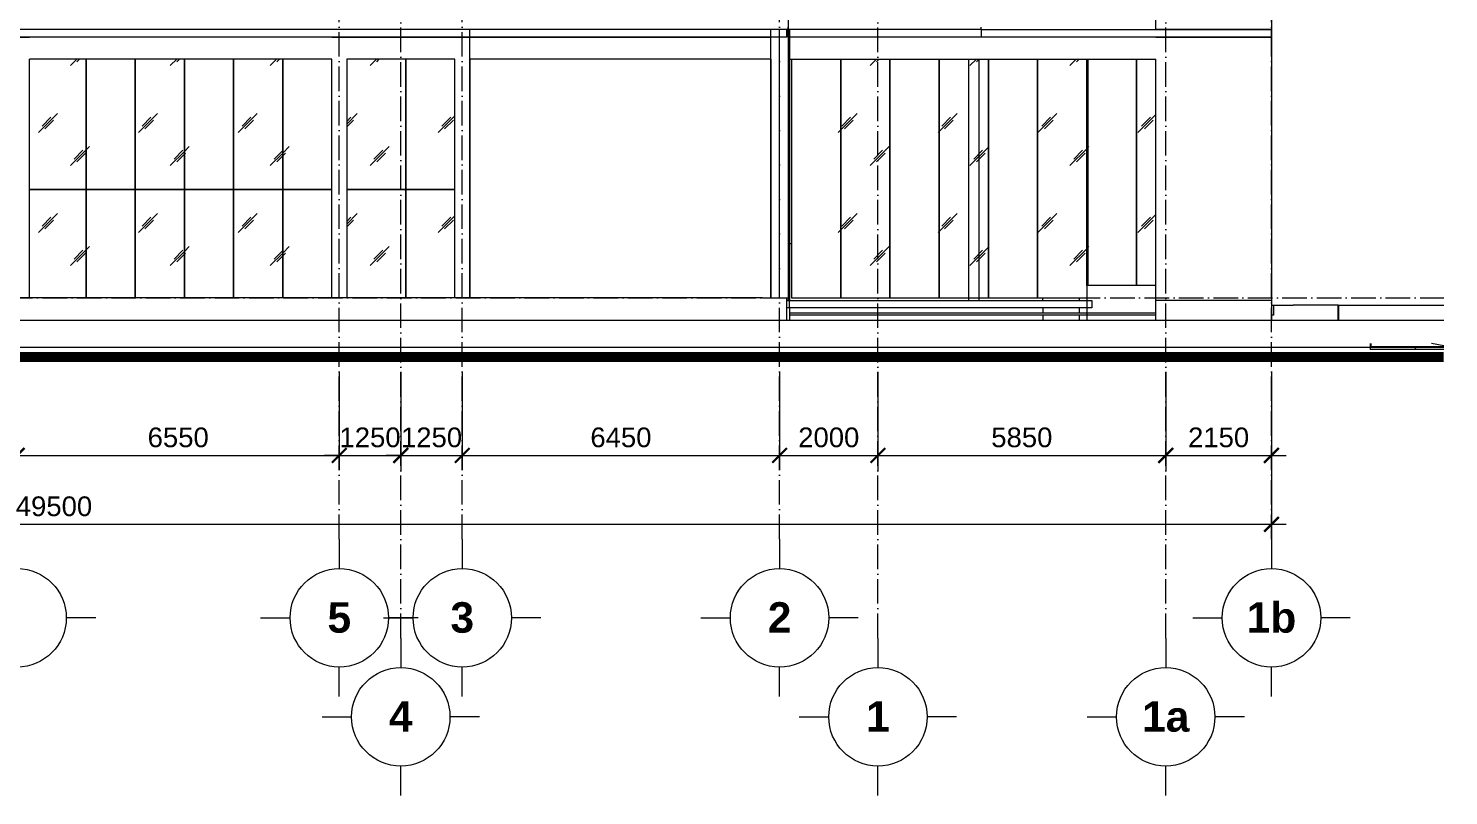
# Model space of a CAD drawing. Header units: millimetres. Extents: x -99196 to 12099, y -10111 to 93550.
# Drawn here: x -16771 to 12099, y -10111 to 5475 of the extents above; entities that cross this region are included whole.
import ezdxf
from ezdxf.xclip import XClip

# ---------------------------------------------------------------- set-up
doc = ezdxf.new("R2010")
doc.units = ezdxf.units.MM
doc.header["$XCLIPFRAME"] = 0
doc.linetypes.add('Grid Line', pattern=[14, 10, -2, 0, -2])
for name, color, linetype, lineweight in [('DIM', 1, 'Continuous', 5), ('KH', 6, 'Continuous', 5), ('KINH', 152, 'Continuous', 5), ('MOC RANH', 83, 'Continuous', 15), ('NET CAT', 3, 'Continuous', 5), ('NET CATConcrete', 3, 'Continuous', 5), ('NET THAY 2', 55, 'Continuous', 5), ('NET-THAY', 2, 'Continuous', 15), ('TRUC', 225, 'Continuous', 5)]:
    doc.layers.add(name, color=color, linetype=linetype, lineweight=lineweight)
doc.styles.add('Arial_B', font='arialbd_1.ttf', dxfattribs={"height": 619.047619})
doc.styles.add('TA1', font='arial_1.ttf')
doc.dimstyles.new('D_200_KTx2', dxfattribs={"dimtxt": 400, "dimasz": 300, "dimexe": 300, "dimexo": 300, "dimgap": 160, "dimtad": 1, "dimdec": 0, "dimzin": 9, "dimtxsty": 'TA1', "dimblk": 'ARCHTICK', "dimcen": 1, "dimdle": 300, "dimclrd": 256, "dimclre": 256, "dimclrt": 7, "dimadec": 0, "dimazin": 0, "dimtfac": 1, "dimtdec": 0, "dimtix": 1, "dimtmove": 1, "dimatfit": 3, "dimldrblk": 'ARCHTICK', "dimfxl": 0, "dimtolj": 1, "dimtzin": 0, "dimlwd": -1, "dimlwe": -1, "dimarcsym": 0})
pattern_1 = [(45, (-36758.4, 1401.6), (0, 2032), [253.59, -2620.09]), (45, (-36813.6, 1456.7), (0, 2032), [253.59, -2620.09]), (45, (-36889.5, 1325.7), (0, 2032), [546.2, -2327.48]), (45, (-38140.2, 2763), (0, 2032), [253.59, -2620.09]), (45, (-38195.4, 2818.2), (0, 2032), [253.59, -2620.09]), (45, (-38271.2, 2687.1), (0, 2032), [546.2, -2327.48])]

# ---------------------------------------------------------------- blocks, each defined once
blk = doc.blocks.new('System Panel - Glazed-394770-MẶT ĐỨNG 14-1')
at = {"layer": 'KINH'}
h = blk.add_hatch(dxfattribs=at)
h.set_pattern_fill('FP_1', color=256, style=0, pattern_type=2)
h.set_pattern_definition(pattern_1)
h.paths.add_polyline_path([(-8833, 0), (-8101, 0), (-8101, 2200), (-9100, 2200), (-9100, 0)], flags=0)
at = {"layer": 'KINH', "color": 250}
for p, q in [((-8101, 2200), (-9100, 2200)), ((-9100, 2200), (-9100, 0))]:
    blk.add_line(p, q, dxfattribs=at)
blk = doc.blocks.new('System Panel - Glazed-V1-MẶT ĐỨNG 14-1')
at = {"layer": 'KINH'}
h = blk.add_hatch(dxfattribs=at)
h.set_pattern_fill('FP_1', color=256, style=0, pattern_type=2)
h.set_pattern_definition(pattern_1)
h.paths.add_polyline_path([(-10601, 0), (-10601, 2200), (-11600, 2200), (-11600, 0)], flags=0)
at = {"layer": 'KINH', "color": 250}
for p, q in [((-10601, 2200), (-11600, 2200)), ((-11600, 2200), (-11600, 0))]:
    blk.add_line(p, q, dxfattribs=at)
blk = doc.blocks.new('System Panel - Glazed-397882-MẶT ĐỨNG 14-1')
at = {"layer": 'KINH'}
h = blk.add_hatch(dxfattribs=at)
h.set_pattern_fill('FP_1', color=256, style=0, pattern_type=2)
h.set_pattern_definition(pattern_1)
h.paths.add_polyline_path([(-10100, 0), (-9100, 0), (-9100, 2200), (-10300, 2200), (-10300, 0)], flags=0)
at = {"layer": 'KINH', "color": 250}
for p, q in [((-10100, 2200), (-10300, 2200)), ((-10300, 2200), (-10300, 0)), ((-9100, 2200), (-10100, 2200)), ((-9100, 0), (-9100, 2200))]:
    blk.add_line(p, q, dxfattribs=at)
blk = doc.blocks.new('System Panel - Glazed-V24-MẶT ĐỨNG 14-1')
at = {"layer": 'KINH'}
h = blk.add_hatch(dxfattribs=at)
h.set_pattern_fill('FP_1', color=256, style=0, pattern_type=2)
h.set_pattern_definition(pattern_1)
h.paths.add_polyline_path([(-11600, 0), (-11600, 2200), (-12600, 2200), (-12600, 0)], flags=0)
at = {"layer": 'KINH', "color": 250}
for p, q in [((-11600, 2200), (-12600, 2200)), ((-12600, 2200), (-12600, 0)), ((-11600, 0), (-11600, 2200))]:
    blk.add_line(p, q, dxfattribs=at)
blk = doc.blocks.new('System Panel - Glazed-V25-MẶT ĐỨNG 14-1')
at = {"layer": 'KINH'}
h = blk.add_hatch(dxfattribs=at)
h.set_pattern_fill('FP_1', color=256, style=0, pattern_type=2)
h.set_pattern_definition(pattern_1)
h.paths.add_polyline_path([(-12600, 0), (-12600, 2200), (-13600, 2200), (-13600, 0)], flags=0)
at = {"layer": 'KINH', "color": 250}
for p, q in [((-12600, 2200), (-13600, 2200)), ((-13600, 2200), (-13600, 0)), ((-12600, 0), (-12600, 2200))]:
    blk.add_line(p, q, dxfattribs=at)
blk = doc.blocks.new('System Panel - Glazed-V26-MẶT ĐỨNG 14-1')
at = {"layer": 'KINH'}
h = blk.add_hatch(dxfattribs=at)
h.set_pattern_fill('FP_1', color=256, style=0, pattern_type=2)
h.set_pattern_definition(pattern_1)
h.paths.add_polyline_path([(-13600, 0), (-13600, 2200), (-14600, 2200), (-14600, 0)], flags=0)
at = {"layer": 'KINH', "color": 250}
for p, q in [((-13600, 2200), (-14600, 2200)), ((-14600, 2200), (-14600, 0)), ((-13600, 0), (-13600, 2200))]:
    blk.add_line(p, q, dxfattribs=at)
blk = doc.blocks.new('System Panel - Glazed-V27-MẶT ĐỨNG 14-1')
at = {"layer": 'KINH'}
h = blk.add_hatch(dxfattribs=at)
h.set_pattern_fill('FP_1', color=256, style=0, pattern_type=2)
h.set_pattern_definition(pattern_1)
h.paths.add_polyline_path([(-14600, 0), (-14600, 2200), (-15600, 2200), (-15600, 0)], flags=0)
at = {"layer": 'KINH', "color": 250}
for p, q in [((-14600, 2200), (-15600, 2200)), ((-15600, 2200), (-15600, 0)), ((-14600, 0), (-14600, 2200))]:
    blk.add_line(p, q, dxfattribs=at)
blk = doc.blocks.new('System Panel - Glazed-523572-MẶT ĐỨNG 14-1')
at = {"layer": 'KINH'}
h = blk.add_hatch(dxfattribs=at)
h.set_pattern_fill('FP_1', color=256, style=0, pattern_type=2)
h.set_pattern_definition(pattern_1)
h.paths.add_polyline_path([(-16739, 0), (-15600, 0), (-15600, 2200), (-16751, 2200), (-16751, 0)], flags=0)
at = {"layer": 'KINH', "color": 250}
for p, q in [((-16600, 2200), (-16751, 2200)), ((-15600, 2200), (-16600, 2200)), ((-15600, 0), (-15600, 2200))]:
    blk.add_line(p, q, dxfattribs=at)
blk = doc.blocks.new('System Panel - Glazed-V92-MẶT ĐỨNG 14-1')
at = {"layer": 'KINH'}
h = blk.add_hatch(dxfattribs=at)
h.set_pattern_fill('FP_1', color=256, style=0, pattern_type=2)
h.set_pattern_definition(pattern_1)
h.paths.add_polyline_path([(-11600, 2200), (-10601, 2200), (-10601, 4850), (-11600, 4850), (-11600, 4526)], flags=0)
at = {"layer": 'KINH', "color": 250}
for p, q in [((-11600, 4850), (-11600, 2200)), ((-11600, 2200), (-10601, 2200))]:
    blk.add_line(p, q, dxfattribs=at)
blk = doc.blocks.new('System Panel - Glazed-V93-MẶT ĐỨNG 14-1')
at = {"layer": 'KINH'}
h = blk.add_hatch(dxfattribs=at)
h.set_pattern_fill('FP_1', color=256, style=0, pattern_type=2)
h.set_pattern_definition(pattern_1)
h.paths.add_polyline_path([(-11600, 2200), (-11600, 4850), (-12600, 4850), (-12600, 2200)], flags=0)
at = {"layer": 'KINH', "color": 250}
for p, q in [((-12600, 4850), (-12600, 2200)), ((-11600, 2200), (-11600, 4850)), ((-12600, 2200), (-11600, 2200))]:
    blk.add_line(p, q, dxfattribs=at)
blk = doc.blocks.new('System Panel - Glazed-V94-MẶT ĐỨNG 14-1')
at = {"layer": 'KINH'}
h = blk.add_hatch(dxfattribs=at)
h.set_pattern_fill('FP_1', color=256, style=0, pattern_type=2)
h.set_pattern_definition(pattern_1)
h.paths.add_polyline_path([(-12600, 2200), (-12600, 4850), (-13600, 4850), (-13600, 2200)], flags=0)
at = {"layer": 'KINH', "color": 250}
for p, q in [((-13600, 4850), (-13600, 2200)), ((-12600, 2200), (-12600, 4850)), ((-13600, 2200), (-12600, 2200))]:
    blk.add_line(p, q, dxfattribs=at)
blk = doc.blocks.new('System Panel - Glazed-V95-MẶT ĐỨNG 14-1')
at = {"layer": 'KINH'}
h = blk.add_hatch(dxfattribs=at)
h.set_pattern_fill('FP_1', color=256, style=0, pattern_type=2)
h.set_pattern_definition(pattern_1)
h.paths.add_polyline_path([(-13600, 2200), (-13600, 4850), (-14600, 4850), (-14600, 2200)], flags=0)
at = {"layer": 'KINH', "color": 250}
for p, q in [((-14600, 4850), (-14600, 2200)), ((-13600, 2200), (-13600, 4850)), ((-14600, 2200), (-13600, 2200))]:
    blk.add_line(p, q, dxfattribs=at)
blk = doc.blocks.new('System Panel - Glazed-V96-MẶT ĐỨNG 14-1')
at = {"layer": 'KINH'}
h = blk.add_hatch(dxfattribs=at)
h.set_pattern_fill('FP_1', color=256, style=0, pattern_type=2)
h.set_pattern_definition(pattern_1)
h.paths.add_polyline_path([(-14600, 2200), (-14600, 4850), (-15600, 4850), (-15600, 2200)], flags=0)
at = {"layer": 'KINH', "color": 250}
for p, q in [((-15600, 4850), (-15600, 2200)), ((-14600, 2200), (-14600, 4850)), ((-15600, 2200), (-14600, 2200))]:
    blk.add_line(p, q, dxfattribs=at)
blk = doc.blocks.new('System Panel - Glazed-523573-MẶT ĐỨNG 14-1')
at = {"layer": 'KINH'}
h = blk.add_hatch(dxfattribs=at)
h.set_pattern_fill('FP_1', color=256, style=0, pattern_type=2)
h.set_pattern_definition(pattern_1)
h.paths.add_polyline_path([(-16739, 2200), (-15600, 2200), (-15600, 4850), (-16751, 4850), (-16751, 2200)], flags=0)
at = {"layer": 'KINH', "color": 250}
for p, q in [((-15600, 2200), (-15600, 4850)), ((-16751, 2200), (-16600, 2200)), ((-16600, 2200), (-15600, 2200))]:
    blk.add_line(p, q, dxfattribs=at)
blk = doc.blocks.new('System Panel - Glazed-V97-MẶT ĐỨNG 14-1')
at = {"layer": 'KINH'}
h = blk.add_hatch(dxfattribs=at)
h.set_pattern_fill('FP_1', color=256, style=0, pattern_type=2)
h.set_pattern_definition(pattern_1)
h.paths.add_polyline_path([(-8833, 2200), (-8101, 2200), (-8101, 4850), (-9100, 4850), (-9100, 2200)], flags=0)
at = {"layer": 'KINH', "color": 250}
for p, q in [((-9100, 4850), (-9100, 2200)), ((-9100, 2200), (-8101, 2200))]:
    blk.add_line(p, q, dxfattribs=at)
blk = doc.blocks.new('System Panel - Glazed-503878-MẶT ĐỨNG 14-1')
at = {"layer": 'KINH'}
h = blk.add_hatch(dxfattribs=at)
h.set_pattern_fill('FP_1', color=256, style=0, pattern_type=2)
h.set_pattern_definition(pattern_1)
h.paths.add_polyline_path([(-9100, 2200), (-9100, 4850), (-10300, 4850), (-10300, 2200), (-10100, 2200)], flags=0)
at = {"layer": 'KINH', "color": 250}
for p, q in [((-10300, 4850), (-10300, 2200)), ((-9100, 2200), (-9100, 4850)), ((-10300, 2200), (-10100, 2200)), ((-10100, 2200), (-9100, 2200))]:
    blk.add_line(p, q, dxfattribs=at)
blk = doc.blocks.new('System Panel - Glazed-V312-MẶT ĐỨNG 14-1')
at = {"layer": 'KINH'}
h = blk.add_hatch(dxfattribs=at)
h.set_pattern_fill('FP_1', color=256, style=0, pattern_type=2)
h.set_pattern_definition(pattern_1)
h.paths.add_polyline_path([(4768, 250), (4768, 4850), (4743, 4850), (4743, 250)], flags=0)
at = {"layer": 'KINH', "color": 250}
blk.add_line((4768, 4850), (4768, 250), dxfattribs=at)
blk = doc.blocks.new('System Panel - Glazed-V313-MẶT ĐỨNG 14-1')
at = {"layer": 'KINH'}
h = blk.add_hatch(dxfattribs=at)
h.set_pattern_fill('FP_1', color=256, style=0, pattern_type=2)
h.set_pattern_definition(pattern_1)
h.paths.add_polyline_path([(5003, 250), (5755, 250), (5755, 4850), (4768, 4850), (4768, 250)], flags=0)
at = {"layer": 'KINH', "color": 250}
blk.add_line((5755, 250), (5755, 4850), dxfattribs=at)
blk = doc.blocks.new('System Panel - Glazed-771690-MẶT ĐỨNG 14-1')
at = {"layer": 'KINH'}
h = blk.add_hatch(dxfattribs=at)
h.set_pattern_fill('FP_1', color=256, style=0, pattern_type=2)
h.set_pattern_definition(pattern_1)
h.paths.add_polyline_path([(6149, 250), (6149, 4850), (5755, 4850), (5755, 250)], flags=0)
at = {"layer": 'KINH', "color": 250}
blk.add_line((5755, 4850), (5755, 250), dxfattribs=at)
blk = doc.blocks.new('System Panel - Glazed-V314-MẶT ĐỨNG 14-1')
at = {"layer": 'KINH'}
h = blk.add_hatch(dxfattribs=at)
h.set_pattern_fill('FP_1', color=256, style=0, pattern_type=2)
h.set_pattern_definition(pattern_1)
h.paths.add_polyline_path([(4015, 0), (4743, 0), (4743, 4850), (3743, 4850), (3743, 0)], flags=0)
at = {"layer": 'KINH', "color": 250}
for p, q in [((3743, 4850), (3743, 0)), ((4743, 250), (4743, 4850)), ((3743, 0), (4743, 0))]:
    blk.add_line(p, q, dxfattribs=at)
blk = doc.blocks.new('System Panel - Glazed-V315-MẶT ĐỨNG 14-1')
at = {"layer": 'KINH'}
h = blk.add_hatch(dxfattribs=at)
h.set_pattern_fill('FP_1', color=256, style=0, pattern_type=2)
h.set_pattern_definition(pattern_1)
h.paths.add_polyline_path([(3743, 0), (3743, 4850), (2743, 4850), (2743, 0), (3027, 0)], flags=0)
at = {"layer": 'KINH', "color": 250}
for p, q in [((2743, 4850), (2743, 0)), ((3743, 0), (3743, 4850)), ((2743, 0), (3743, 0))]:
    blk.add_line(p, q, dxfattribs=at)
blk = doc.blocks.new('System Panel - Glazed-V316-MẶT ĐỨNG 14-1')
at = {"layer": 'KINH'}
h = blk.add_hatch(dxfattribs=at)
h.set_pattern_fill('FP_1', color=256, style=0, pattern_type=2)
h.set_pattern_definition(pattern_1)
h.paths.add_polyline_path([(2743, 0), (2743, 4850), (1743, 4850), (1743, 0)], flags=0)
at = {"layer": 'KINH', "color": 250}
for p, q in [((1743, 4850), (1743, 0)), ((2743, 0), (2743, 4850)), ((1743, 0), (2743, 0))]:
    blk.add_line(p, q, dxfattribs=at)
blk = doc.blocks.new('System Panel - Glazed-V317-MẶT ĐỨNG 14-1')
at = {"layer": 'KINH'}
h = blk.add_hatch(dxfattribs=at)
h.set_pattern_fill('FP_1', color=256, style=0, pattern_type=2)
h.set_pattern_definition(pattern_1)
h.paths.add_polyline_path([(1743, 0), (1743, 4850), (743, 4850), (743, 0)], flags=0)
at = {"layer": 'KINH', "color": 250}
for p, q in [((743, 4850), (743, 0)), ((1743, 0), (1743, 4850)), ((743, 0), (1743, 0))]:
    blk.add_line(p, q, dxfattribs=at)
blk = doc.blocks.new('System Panel - Glazed-V318-MẶT ĐỨNG 14-1')
at = {"layer": 'KINH'}
h = blk.add_hatch(dxfattribs=at)
h.set_pattern_fill('FP_1', color=256, style=0, pattern_type=2)
h.set_pattern_definition(pattern_1)
h.paths.add_polyline_path([(743, 0), (743, 4850), (-257, 4850), (-257, 0)], flags=0)
at = {"layer": 'KINH', "color": 250}
for p, q in [((-257, 4850), (-257, 0)), ((743, 0), (743, 4850)), ((-257, 0), (743, 0))]:
    blk.add_line(p, q, dxfattribs=at)
blk = doc.blocks.new('System Panel - Glazed-V319-MẶT ĐỨNG 14-1')
at = {"layer": 'KINH'}
h = blk.add_hatch(dxfattribs=at)
h.set_pattern_fill('FP_1', color=256, style=0, pattern_type=2)
h.set_pattern_definition(pattern_1)
h.paths.add_polyline_path([(-926, 0), (-257, 0), (-257, 4850), (-1257, 4850), (-1257, 0)], flags=0)
at = {"layer": 'KINH', "color": 250}
for p, q in [((-1257, 4850), (-1257, 0)), ((-257, 0), (-257, 4850)), ((-1257, 0), (-257, 0))]:
    blk.add_line(p, q, dxfattribs=at)
blk = doc.blocks.new('Ramp - Ramp-882470-MẶT ĐỨNG 14-1')
at = {"layer": 'NET THAY 2'}
h = blk.add_hatch(dxfattribs=at)
h.set_pattern_fill('FP_38', color=256, style=0, pattern_type=2)
h.set_pattern_definition([(90, (10508, -1000), (-9800, 6e-13), [603.5, 0]), (0, (10508.3, -396.5), (0, -603.52), [9800, 0]), (90, (20308, -1000), (-9800, 6e-13), [603.5, 0]), (0, (10508.3, -1000), (0, -603.52), [9800, 0]), (0, (10508.3, -698.24), (0, -603.52), [9800, 0]), (11.318, (10518.8, -698.77), (29399.997, 6035.184), [1542.93, -38434.5]), (168.682, (12031.73, -1000.52), (-29399.997, 6035.184), [1542.93, -38434.5]), (11.318, (11618.8, -698.77), (29399.997, 6035.184), [1542.93, -38434.5]), (168.682, (13131.73, -1000.52), (-29399.997, 6035.184), [1542.93, -38434.5]), (11.318, (12718.8, -698.77), (29399.997, 6035.184), [1542.93, -38434.5]), (168.682, (14231.73, -1000.52), (-29399.997, 6035.184), [1542.93, -38434.5]), (11.318, (13818.8, -698.77), (29399.997, 6035.184), [1542.93, -38434.5]), (168.682, (15331.73, -1000.52), (-29399.997, 6035.184), [1542.93, -38434.5]), (11.318, (14918.8, -698.77), (29399.997, 6035.184), [1542.93, -38434.5]), (168.682, (16431.72, -1000.52), (-29399.997, 6035.184), [1542.93, -38434.5]), (11.318, (16018.8, -698.77), (29399.997, 6035.184), [1542.93, -38434.5]), (168.682, (17531.72, -1000.52), (-29399.997, 6035.184), [1542.93, -38434.5]), (11.318, (17118.8, -698.77), (29399.997, 6035.184), [1542.93, -38434.5]), (168.682, (18631.72, -1000.52), (-29399.997, 6035.184), [1542.93, -38434.5]), (11.318, (18218.8, -698.77), (29399.997, 6035.184), [1542.93, -38434.5]), (168.682, (19731.72, -1000.52), (-29399.997, 6035.184), [1542.93, -38434.5]), (11.318, (19315.14, -698.58), (29399.997, 6035.184), [1005.87, -38971.57]), (168.682, (20301.45, -895.3), (-29399.997, 6035.184), [1005.87, -38971.57])])
h.paths.add_polyline_path([(10933, -1000), (14503, -1000), (14503, -925), (10508, -925), (10508, -1000)], flags=0)
h = blk.add_hatch(dxfattribs=at)
h.set_pattern_fill('FP_39', color=256, style=0, pattern_type=2)
h.set_pattern_definition([(90, (9899, -1000), (-9800, 6e-13), [6065.3, 0]), (0, (9898.7, 5065), (0, -6065.3), [9800, 0]), (90, (19699, -1000), (-9800, 6e-13), [6065.3, 0]), (0, (9898.7, -1000), (0, -6065), [9800, 0]), (0, (9898.7, 2032.6), (0, -6065), [9800, 0]), (63.565, (9909.2, 2027.4), (29400.49, 60652.46), [3398.5, -84656.75]), (116.435, (11422.1, -1005.27), (-29400.49, 60652.46), [3398.5, -84656.75]), (63.565, (11009.2, 2027.4), (29400.49, 60652.46), [3398.5, -84656.75]), (116.435, (12522.1, -1005.27), (-29400.49, 60652.46), [3398.5, -84656.75]), (63.565, (12109.2, 2027.4), (29400.49, 60652.46), [3398.5, -84656.75]), (116.435, (13622.1, -1005.27), (-29400.49, 60652.46), [3398.5, -84656.75]), (63.565, (13209.2, 2027.4), (29400.49, 60652.46), [3398.5, -84656.75]), (116.435, (14722.1, -1005.27), (-29400.49, 60652.46), [3398.5, -84656.75]), (63.565, (14309.2, 2027.4), (29400.49, 60652.46), [3398.5, -84656.75]), (116.435, (15822.1, -1005.27), (-29400.49, 60652.46), [3398.5, -84656.75]), (63.565, (15409.2, 2027.4), (29400.49, 60652.46), [3398.5, -84656.75]), (116.435, (16922.1, -1005.27), (-29400.49, 60652.46), [3398.5, -84656.75]), (63.565, (16509.2, 2027.4), (29400.49, 60652.46), [3398.5, -84656.75]), (116.435, (18022.1, -1005.27), (-29400.49, 60652.46), [3398.5, -84656.75]), (63.565, (17609.2, 2027.4), (29400.49, 60652.46), [3398.5, -84656.75]), (116.435, (19122.1, -1005.27), (-29400.49, 60652.46), [3398.5, -84656.75]), (63.565, (18705.54, 2029.2), (29400.49, 60652.46), [2215.55, -85839.7]), (116.435, (19691.85, 52.2), (-29400.49, 60652.46), [2215.55, -85839.7])])
h.paths.add_polyline_path([(14503, -1050), (14503, -1000), (10508, -1000), (10508, -1050), (12910, -1050)], flags=0)
at = {"layer": 'NET THAY 2', "color": 250}
for p, q in [((10508, -925), (10508, -1000)), ((10508, -1000), (14503, -1000)), ((10508, -1000), (10508, -1050)), ((14503, -1050), (10508, -1050)), ((14503, -1000), (14503, -925)), ((14503, -1050), (14503, -1000))]:
    blk.add_line(p, q, dxfattribs=at)
blk = doc.blocks.new('ALC1807-ASCENT PLAZA-TANG 1_2_rvt-1-MẶT ĐỨNG 14-1')
at = {"layer": 'MOC RANH', "color": 7}
blk.add_line((10490, -1000), (10549, -1000), dxfattribs=at)
at = {"layer": 'NET-THAY', "color": 10, "lineweight": 9}
for p, q in [((-1335, 5500), (-1335, 5450)), ((2600, 5450), (2600, 5500)), ((-1335, 5450), (-39360, 5450)), ((2600, 5450), (-1301, 5450)), ((2594, 5450), (2594, 5300)), ((8499, 5300), (2594, 5300)), ((2600, 5450), (8499, 5450)), ((8499, 5300), (8499, 5450)), ((-1351, -50), (-1351, 0)), ((-74368, -450), (20508, -450)), ((-1301, -300), (6149, -300)), ((6149, -350), (-1301, -350))]:
    blk.add_line(p, q, dxfattribs=at)
at = {"layer": 'NET-THAY', "color": 7}
for p, q in [((-7801, 5450), (-7801, 0)), ((-1676, 0), (-1676, 5450)), ((-1501, 0), (-1501, 5450)), ((-1301, 5450), (-1335, 5450)), ((-1301, 5450), (-1301, -50)), ((2600, 5450), (6099, 5450)), ((2349, -50), (2349, 4850)), ((2549, 4850), (2549, -50)), ((-1257, 1100), (-1301, 1100)), ((-1847, 0), (-36153, 0)), ((-1847, 0), (-1351, 0)), ((-1351, -450), (-1351, 0)), ((6149, 250), (4743, 250)), ((4743, 250), (4743, -450)), ((-1301, -50), (-1351, -50)), ((3849, -50), (3849, 0)), ((4599, -50), (4599, 0)), ((4599, -300), (4599, -200)), ((8500, -150), (8542, -150)), ((8542, -150), (8939, -150)), ((8542, -150), (8542, -350)), ((9856, -150), (8939, -150)), ((9856, -150), (9868, -150)), ((9856, -150), (9856, -450)), ((9856, -450), (9856, -150)), ((9868, -450), (9868, -150)), ((9869, -150), (13356, -150)), ((9870, -450), (9870, -150)), ((4599, -450), (4599, -350)), ((8542, -350), (8499, -350))]:
    blk.add_line(p, q, dxfattribs=at)
at = {"color": 10, "lineweight": 9}
for name in ['System Panel - Glazed-523573-MẶT ĐỨNG 14-1', 'System Panel - Glazed-V96-MẶT ĐỨNG 14-1', 'System Panel - Glazed-V95-MẶT ĐỨNG 14-1', 'System Panel - Glazed-V94-MẶT ĐỨNG 14-1', 'System Panel - Glazed-V93-MẶT ĐỨNG 14-1', 'System Panel - Glazed-V92-MẶT ĐỨNG 14-1', 'System Panel - Glazed-503878-MẶT ĐỨNG 14-1', 'System Panel - Glazed-V97-MẶT ĐỨNG 14-1', 'System Panel - Glazed-V319-MẶT ĐỨNG 14-1', 'System Panel - Glazed-V318-MẶT ĐỨNG 14-1', 'System Panel - Glazed-V317-MẶT ĐỨNG 14-1', 'System Panel - Glazed-V316-MẶT ĐỨNG 14-1', 'System Panel - Glazed-V315-MẶT ĐỨNG 14-1', 'System Panel - Glazed-V314-MẶT ĐỨNG 14-1', 'System Panel - Glazed-V312-MẶT ĐỨNG 14-1', 'System Panel - Glazed-V313-MẶT ĐỨNG 14-1', 'System Panel - Glazed-771690-MẶT ĐỨNG 14-1', 'System Panel - Glazed-523572-MẶT ĐỨNG 14-1', 'System Panel - Glazed-V27-MẶT ĐỨNG 14-1', 'System Panel - Glazed-V26-MẶT ĐỨNG 14-1', 'System Panel - Glazed-V25-MẶT ĐỨNG 14-1', 'System Panel - Glazed-V24-MẶT ĐỨNG 14-1', 'System Panel - Glazed-V1-MẶT ĐỨNG 14-1', 'System Panel - Glazed-397882-MẶT ĐỨNG 14-1', 'System Panel - Glazed-394770-MẶT ĐỨNG 14-1', 'Ramp - Ramp-882470-MẶT ĐỨNG 14-1']:
    blk.add_blockref(name, (0, 0), dxfattribs=at)
blk = doc.blocks.new('Grid - FamilyAL-KH TRUC-1020318-MẶT ĐỨNG 14-1')
at = {"layer": 'KH'}
for p, q in [((6349, -9633), (6349, -10233)), ((4749, -11233), (5349, -11233)), ((7949, -11233), (7349, -11233)), ((6349, -12833), (6349, -12233))]:
    blk.add_line(p, q, dxfattribs=at)
blk.add_circle((6349, -11233), 1000, dxfattribs=at)
blk = doc.blocks.new('_ARCHTICK')
at = {"color": 0, "linetype": 'ByBlock', "const_width": 0.15}
blk.add_lwpolyline([(-0.5, -0.5), (0.5, 0.5)], dxfattribs=at)
blk = doc.blocks.new('DIMBLOCK36-MẶT ĐỨNG 14-1')
at = {"layer": 'Defpoints', "color": 0, "transparency": 16777216}
for p in [(-19901, -1200), (-17001, -1200), (-17001, -3200)]:
    blk.add_point(p, dxfattribs=at)
at = {"layer": 'DIM', "transparency": 16777216}
for p, q in [((-19901, -1500), (-19901, -3500)), ((-17001, -1500), (-17001, -3500)), ((-20201, -3200), (-16701, -3200))]:
    blk.add_line(p, q, dxfattribs=at)
at = {"layer": 'DIM', "transparency": 16777216, "xscale": 300, "yscale": 300, "zscale": 300, "rotation": 180}
blk.add_blockref('_ARCHTICK', (-19901, -3200), dxfattribs=at)
at = {"layer": 'DIM', "transparency": 16777216, "xscale": 300, "yscale": 300, "zscale": 300}
blk.add_blockref('_ARCHTICK', (-17001, -3200), dxfattribs=at)
at = {"layer": 'DIM', "color": 7, "transparency": 16777216, "insert": (-18451, -2836), "char_height": 400, "attachment_point": 5, "style": 'TA1'}
blk.add_mtext('\\A1;2900', dxfattribs=at)
blk = doc.blocks.new('DIMBLOCK37-MẶT ĐỨNG 14-1')
at = {"layer": 'Defpoints', "color": 0, "transparency": 16777216}
for p in [(-17001, -1200), (-10451, -1200), (-10451, -3200)]:
    blk.add_point(p, dxfattribs=at)
at = {"layer": 'DIM', "transparency": 16777216}
for p, q in [((-17001, -1500), (-17001, -3500)), ((-10451, -1500), (-10451, -3500)), ((-17301, -3200), (-10151, -3200))]:
    blk.add_line(p, q, dxfattribs=at)
at = {"layer": 'DIM', "transparency": 16777216, "xscale": 300, "yscale": 300, "zscale": 300, "rotation": 180}
blk.add_blockref('_ARCHTICK', (-17001, -3200), dxfattribs=at)
at = {"layer": 'DIM', "transparency": 16777216, "xscale": 300, "yscale": 300, "zscale": 300}
blk.add_blockref('_ARCHTICK', (-10451, -3200), dxfattribs=at)
at = {"layer": 'DIM', "color": 7, "transparency": 16777216, "insert": (-13726, -2836), "char_height": 400, "attachment_point": 5, "style": 'TA1'}
blk.add_mtext('\\A1;6550', dxfattribs=at)
blk = doc.blocks.new('DIMBLOCK38-MẶT ĐỨNG 14-1')
at = {"layer": 'Defpoints', "color": 0, "transparency": 16777216}
for p in [(-10451, -1200), (-9201, -1200), (-9201, -3200)]:
    blk.add_point(p, dxfattribs=at)
at = {"layer": 'DIM', "transparency": 16777216}
for p, q in [((-10451, -1500), (-10451, -3500)), ((-9201, -1500), (-9201, -3500)), ((-10451, -3200), (-10751, -3200)), ((-10451, -3200), (-9201, -3200)), ((-9201, -3200), (-8901, -3200))]:
    blk.add_line(p, q, dxfattribs=at)
at = {"layer": 'DIM', "transparency": 16777216, "xscale": 300, "yscale": 300, "zscale": 300}
blk.add_blockref('_ARCHTICK', (-10451, -3200), dxfattribs=at)
at = {"layer": 'DIM', "transparency": 16777216, "xscale": 300, "yscale": 300, "zscale": 300, "rotation": 180}
blk.add_blockref('_ARCHTICK', (-9201, -3200), dxfattribs=at)
at = {"layer": 'DIM', "color": 7, "transparency": 16777216, "insert": (-9826, -2836), "char_height": 400, "attachment_point": 5, "style": 'TA1'}
blk.add_mtext('\\A1;1250', dxfattribs=at)
blk = doc.blocks.new('DIMBLOCK39-MẶT ĐỨNG 14-1')
at = {"layer": 'Defpoints', "color": 0, "transparency": 16777216}
for p in [(-9201, -1200), (-7951, -1200), (-7951, -3200)]:
    blk.add_point(p, dxfattribs=at)
at = {"layer": 'DIM', "transparency": 16777216}
for p, q in [((-9201, -1500), (-9201, -3500)), ((-7951, -1500), (-7951, -3500)), ((-9201, -3200), (-9501, -3200)), ((-9201, -3200), (-7951, -3200)), ((-7951, -3200), (-7651, -3200))]:
    blk.add_line(p, q, dxfattribs=at)
at = {"layer": 'DIM', "transparency": 16777216, "xscale": 300, "yscale": 300, "zscale": 300}
blk.add_blockref('_ARCHTICK', (-9201, -3200), dxfattribs=at)
at = {"layer": 'DIM', "transparency": 16777216, "xscale": 300, "yscale": 300, "zscale": 300, "rotation": 180}
blk.add_blockref('_ARCHTICK', (-7951, -3200), dxfattribs=at)
at = {"layer": 'DIM', "color": 7, "transparency": 16777216, "insert": (-8576, -2836), "char_height": 400, "attachment_point": 5, "style": 'TA1'}
blk.add_mtext('\\A1;1250', dxfattribs=at)
blk = doc.blocks.new('DIMBLOCK40-MẶT ĐỨNG 14-1')
at = {"layer": 'Defpoints', "color": 0, "transparency": 16777216}
for p in [(-7951, -1200), (-1501, -1200), (-1501, -3200)]:
    blk.add_point(p, dxfattribs=at)
at = {"layer": 'DIM', "transparency": 16777216}
for p, q in [((-7951, -1500), (-7951, -3500)), ((-1501, -1500), (-1501, -3500)), ((-8251, -3200), (-1201, -3200))]:
    blk.add_line(p, q, dxfattribs=at)
at = {"layer": 'DIM', "transparency": 16777216, "xscale": 300, "yscale": 300, "zscale": 300, "rotation": 180}
blk.add_blockref('_ARCHTICK', (-7951, -3200), dxfattribs=at)
at = {"layer": 'DIM', "transparency": 16777216, "xscale": 300, "yscale": 300, "zscale": 300}
blk.add_blockref('_ARCHTICK', (-1501, -3200), dxfattribs=at)
at = {"layer": 'DIM', "color": 7, "transparency": 16777216, "insert": (-4726, -2836), "char_height": 400, "attachment_point": 5, "style": 'TA1'}
blk.add_mtext('\\A1;6450', dxfattribs=at)
blk = doc.blocks.new('DIMBLOCK41-MẶT ĐỨNG 14-1')
at = {"layer": 'Defpoints', "color": 0, "transparency": 16777216}
for p in [(-1501, -1200), (499, -1200), (499, -3200)]:
    blk.add_point(p, dxfattribs=at)
at = {"layer": 'DIM', "transparency": 16777216}
for p, q in [((-1501, -1500), (-1501, -3500)), ((499, -1500), (499, -3500)), ((-1801, -3200), (799, -3200))]:
    blk.add_line(p, q, dxfattribs=at)
at = {"layer": 'DIM', "transparency": 16777216, "xscale": 300, "yscale": 300, "zscale": 300, "rotation": 180}
blk.add_blockref('_ARCHTICK', (-1501, -3200), dxfattribs=at)
at = {"layer": 'DIM', "transparency": 16777216, "xscale": 300, "yscale": 300, "zscale": 300}
blk.add_blockref('_ARCHTICK', (499, -3200), dxfattribs=at)
at = {"layer": 'DIM', "color": 7, "transparency": 16777216, "insert": (-501, -2836), "char_height": 400, "attachment_point": 5, "style": 'TA1'}
blk.add_mtext('\\A1;2000', dxfattribs=at)
blk = doc.blocks.new('DIMBLOCK42-MẶT ĐỨNG 14-1')
at = {"layer": 'Defpoints', "color": 0, "transparency": 16777216}
for p in [(499, -1200), (6349, -1200), (6349, -3200)]:
    blk.add_point(p, dxfattribs=at)
at = {"layer": 'DIM', "transparency": 16777216}
for p, q in [((499, -1500), (499, -3500)), ((6349, -1500), (6349, -3500)), ((199, -3200), (6649, -3200))]:
    blk.add_line(p, q, dxfattribs=at)
at = {"layer": 'DIM', "transparency": 16777216, "xscale": 300, "yscale": 300, "zscale": 300, "rotation": 180}
blk.add_blockref('_ARCHTICK', (499, -3200), dxfattribs=at)
at = {"layer": 'DIM', "transparency": 16777216, "xscale": 300, "yscale": 300, "zscale": 300}
blk.add_blockref('_ARCHTICK', (6349, -3200), dxfattribs=at)
at = {"layer": 'DIM', "color": 7, "transparency": 16777216, "insert": (3424, -2836), "char_height": 400, "attachment_point": 5, "style": 'TA1'}
blk.add_mtext('\\A1;5850', dxfattribs=at)
blk = doc.blocks.new('DIMBLOCK43-MẶT ĐỨNG 14-1')
at = {"layer": 'Defpoints', "color": 0, "transparency": 16777216}
for p in [(6349, -1200), (8499, -1200), (8499, -3200)]:
    blk.add_point(p, dxfattribs=at)
at = {"layer": 'DIM', "transparency": 16777216}
for p, q in [((6349, -1500), (6349, -3500)), ((8499, -1500), (8499, -3500)), ((6049, -3200), (8799, -3200))]:
    blk.add_line(p, q, dxfattribs=at)
at = {"layer": 'DIM', "transparency": 16777216, "xscale": 300, "yscale": 300, "zscale": 300, "rotation": 180}
blk.add_blockref('_ARCHTICK', (6349, -3200), dxfattribs=at)
at = {"layer": 'DIM', "transparency": 16777216, "xscale": 300, "yscale": 300, "zscale": 300}
blk.add_blockref('_ARCHTICK', (8499, -3200), dxfattribs=at)
at = {"layer": 'DIM', "color": 7, "transparency": 16777216, "insert": (7424, -2836), "char_height": 400, "attachment_point": 5, "style": 'TA1'}
blk.add_mtext('\\A1;2150', dxfattribs=at)
blk = doc.blocks.new('DIMBLOCK45-MẶT ĐỨNG 14-1')
at = {"layer": 'Defpoints', "color": 0, "transparency": 16777216}
for p in [(-41001, -1200), (8499, -1200), (8499, -4600)]:
    blk.add_point(p, dxfattribs=at)
at = {"layer": 'DIM', "transparency": 16777216}
for p, q in [((-41001, -1500), (-41001, -4900)), ((8499, -1500), (8499, -4900)), ((-41301, -4600), (8799, -4600))]:
    blk.add_line(p, q, dxfattribs=at)
at = {"layer": 'DIM', "transparency": 16777216, "xscale": 300, "yscale": 300, "zscale": 300, "rotation": 180}
blk.add_blockref('_ARCHTICK', (-41001, -4600), dxfattribs=at)
at = {"layer": 'DIM', "transparency": 16777216, "xscale": 300, "yscale": 300, "zscale": 300}
blk.add_blockref('_ARCHTICK', (8499, -4600), dxfattribs=at)
at = {"layer": 'DIM', "color": 7, "transparency": 16777216, "insert": (-16251, -4236), "char_height": 400, "attachment_point": 5, "style": 'TA1'}
blk.add_mtext('\\A1;49500', dxfattribs=at)

msp = doc.modelspace()

# ---------------------------------------------------------------- linework, layer by layer
at = {"layer": 'NET CAT'}
for p, q in [((-1325.5, 81250), (-1325.5, -50)), ((6149.5, 5450), (6149.5, 10800)), ((8499.5, 10800), (8499.5, 5450)), ((-17050.5, 5300), (-16750.5, 5300)), ((-10600.5, 5300), (-10300.5, 5300)), ((-8100.5, 5300), (-7800.5, 5300)), ((-1350.5, 5300), (-1675.5, 5300)), ((-1350.5, 5450), (-1350.5, 5300)), ((8499.5, 5450), (6149.5, 5450)), ((6149.5, 5300), (8499.5, 5300)), ((8499.5, 5300), (8499.5, -50)), ((-16750.5, 0), (-16750.5, 4850)), ((-10600.5, 0), (-10600.5, 4850)), ((-10300.5, 4850), (-10300.5, 0)), ((-8100.5, 0), (-8100.5, 4850)), ((-7800.5, 4850), (-7800.5, 0)), ((-1675.5, 4850), (-1675.5, 0)), ((6149.5, -50), (6149.5, 4850)), ((-1325.5, -50), (-1350.6, -50)), ((-1300.5, -200), (-1350.6, -200)), ((-1300.5, -200), (-1300.5, -450)), ((3849.5, -200), (3849.5, -300)), ((8499.5, -50), (6149.5, -50)), ((6149.5, -450), (6149.5, -50)), ((8499.5, -50), (6149.5, -50)), ((8499.5, -50), (8499.5, -450)), ((3849.5, -350), (3849.5, -450))]:
    msp.add_line(p, q, dxfattribs=at)
at = {"layer": 'NET CAT', "const_width": 200}
msp.add_lwpolyline([(-99096.4, -1200), (11999.5, -1200)], dxfattribs=at)
at = {"layer": 'NET CAT'}
msp.add_lwpolyline([(-99096.4, -1000), (11999.5, -1000)], dxfattribs=at)
at = {"layer": 'NET CATConcrete'}
for p, q in [((-10600.5, 5300), (-16750.5, 5300)), ((-10300.5, 5300), (-8100.5, 5300)), ((-7800.5, 5300), (-1675.5, 5300)), ((5999.5, 5300), (-1300.5, 5300)), ((6149.5, 5300), (5999.5, 5300)), ((-10600.5, 4850), (-16750.5, 4850)), ((-8100.5, 4850), (-10300.5, 4850)), ((-1675.5, 4850), (-7800.5, 4850)), ((-1300.5, 4850), (5999.5, 4850)), ((5999.5, 4850), (6149.5, 4850))]:
    msp.add_line(p, q, dxfattribs=at)
at = {"layer": 'NET-THAY', "lineweight": 9}
for p, q in [((-1350.5, 5300), (-38300.5, 5300)), ((-1350.5, 5300), (-1350.5, 5450)), ((8499.5, 5300), (-1300.5, 5300)), ((2599.5, 5450), (8499.5, 5450)), ((8499.5, 5450), (8499.5, 5300)), ((-1350.6, -50), (-1300.5, -50)), ((-1300.5, -200), (-1350.6, -200)), ((-1300.5, -50), (4849.5, -50)), ((-1300.5, -200), (-1300.5, -50)), ((4849.5, -200), (-1300.5, -200)), ((4849.5, -50), (4849.5, -200))]:
    msp.add_line(p, q, dxfattribs=at)
at = {"layer": 'TRUC', "linetype": 'Grid Line', "ltscale": 50}
for p, q in [((-10450.5, -4900), (-10450.5, 91838.4)), ((-9200.5, -6911.3), (-9200.5, 91838.4)), ((-7950.5, -4900), (-7950.5, 91838.4)), ((-1500.5, -4900), (-1500.5, 91838.4)), ((499.5, -6911.3), (499.5, 91838.4)), ((6349.5, -6911.3), (6349.5, 91838.4)), ((8499.5, -4900), (8499.5, 91838.4)), ((-99096.4, 0), (11999.5, 0)), ((-99096.4, -1000), (11999.5, -1000))]:
    msp.add_line(p, q, dxfattribs=at)

# ---------------------------------------------------------------- block references
at = {"lineweight": 5}
ref = msp.add_blockref('ALC1807-ASCENT PLAZA-TANG 1_2_rvt-1-MẶT ĐỨNG 14-1', (0, 0), dxfattribs=at)
XClip(ref).set_block_clipping_path([(-97229.9352338679, -1200), (11999.4757495321, 93768.975705676)])
at = {"layer": 'KH'}
for p in [(-23350, 4732.7), (-16800, 4732.7), (-14300, 4732.7), (-7850, 4732.7), (2150, 4732.7), (-15550, 2721.4), (-5850, 2721.4), (0, 2721.4)]:
    msp.add_blockref('Grid - FamilyAL-KH TRUC-1020318-MẶT ĐỨNG 14-1', p, dxfattribs=at)

# ---------------------------------------------------------------- texts
at = {"layer": 'KH', "attachment_point": 2, "line_spacing_factor": 0.941778, "style": 'Arial_B'}
for s, insert, char_height, width in [('\\fArial|b1|i0|c0|p34|;5', (-10450.8, -6182.5), 619.048, 558.244), ('\\fArial|b1|i0|c0|p34|;3', (-7950.8, -6182.5), 619.048, 558.244), ('\\fArial|b1|i0|c0|p34|;2', (-1500.8, -6182.5), 619.048, 558.244), ('1b', (8499.2, -6182.5), 619.05, 1175.251), ('\\fArial|b1|i0|c0|p34|;4', (-9200.8, -8193.8), 619.048, 558.244), ('\\fArial|b1|i0|c0|p34|;1', (499.2, -8193.8), 619.048, 558.244), ('1a', (6349.2, -8193.8), 619.05, 1116.488)]:
    msp.add_mtext(s, dxfattribs=dict(at, insert=insert, char_height=char_height, width=width))

# ---------------------------------------------------------------- dimensions: what is measured, and where the dimension line sits
at = {"layer": 'DIM'}
for base, p1, p2, picture, middle in [((8499.5, -4600), (-41000.5, -1200), (8499.5, -1200), 'DIMBLOCK45-MẶT ĐỨNG 14-1', (-16250.5, -4235.8)), ((-17000.5, -3200), (-19900.5, -1200), (-17000.5, -1200), 'DIMBLOCK36-MẶT ĐỨNG 14-1', (-18450.5, -2835.8)), ((-10450.5, -3200), (-17000.5, -1200), (-10450.5, -1200), 'DIMBLOCK37-MẶT ĐỨNG 14-1', (-13725.5, -2835.8)), ((-9200.5, -3200), (-10450.5, -1200), (-9200.5, -1200), 'DIMBLOCK38-MẶT ĐỨNG 14-1', (-9825.5, -2835.8)), ((-7950.5, -3200), (-9200.5, -1200), (-7950.5, -1200), 'DIMBLOCK39-MẶT ĐỨNG 14-1', (-8575.5, -2835.8)), ((-1500.5, -3200), (-7950.5, -1200), (-1500.5, -1200), 'DIMBLOCK40-MẶT ĐỨNG 14-1', (-4725.5, -2835.8)), ((499.5, -3200), (-1500.5, -1200), (499.5, -1200), 'DIMBLOCK41-MẶT ĐỨNG 14-1', (-500.5, -2835.8)), ((6349.5, -3200), (499.5, -1200), (6349.5, -1200), 'DIMBLOCK42-MẶT ĐỨNG 14-1', (3424.5, -2835.8)), ((8499.5, -3200), (6349.5, -1200), (8499.5, -1200), 'DIMBLOCK43-MẶT ĐỨNG 14-1', (7424.5, -2835.8))]:
    dim = msp.add_linear_dim(base=base, p1=p1, p2=p2, dimstyle='D_200_KTx2', dxfattribs=at)
    dim.commit()
    dim.dimension.update_dxf_attribs({"geometry": picture, "text_midpoint": middle})

doc.saveas('drawing.dxf')
